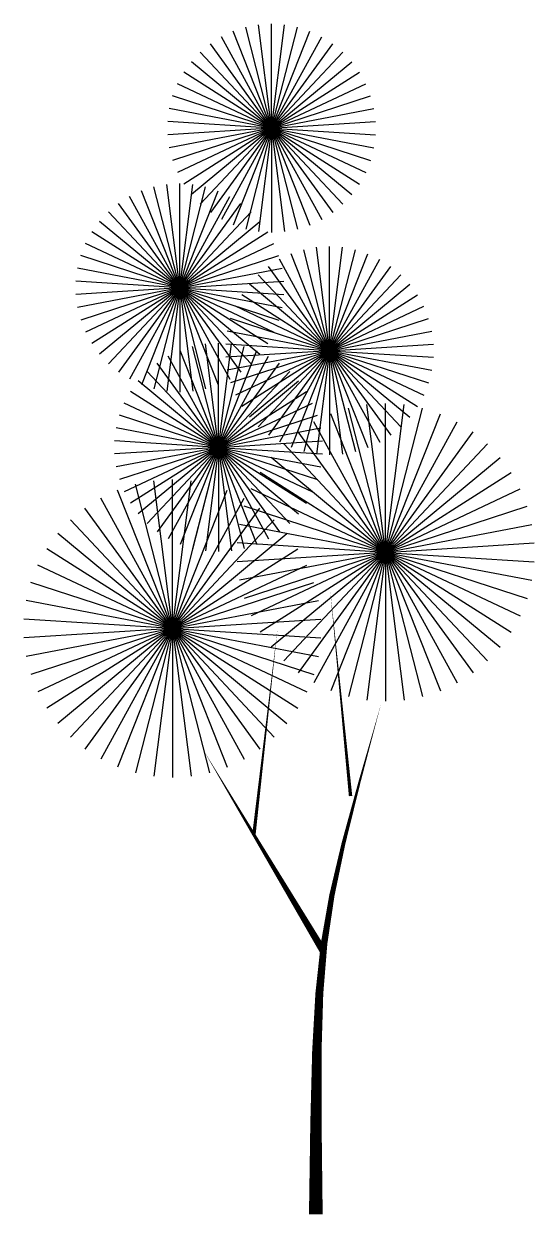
# Model space of a CAD drawing. Extents: x -8420 to -6208, y -21223 to -16041.
import ezdxf

# ---------------------------------------------------------------- set-up
doc = ezdxf.new("R2010")
doc.units = 0
doc.layers.get('0').update_dxf_attribs({"linetype": 'CONTINUOUS'})

# ---------------------------------------------------------------- blocks, each defined once
blk = doc.blocks.new('LEAVEGROUP')
at = {"color": 74}
for q in [(-250.5, 975.8), (-126.3, 999.5), (0, 1007.4), (126.3, 999.5), (250.5, 975.8), (-370.9, 936.7), (370.9, 936.7), (-592.1, 815), (-485.3, 882.8), (485.3, 882.8), (592.1, 815), (-689.6, 734.4), (689.6, 734.4), (-776.2, 642.1), (776.2, 642.1), (-850.6, 539.8), (850.6, 539.8), (-911.5, 428.9), (911.5, 428.9), (-958.1, 311.3), (958.1, 311.3), (-989.6, 188.8), (989.6, 188.8), (-1005.4, 63.3), (-1005.4, -63.3), (-989.6, -188.8), (-958.1, -311.3), (-911.5, -428.9), (-850.6, -539.8), (-776.2, -642.1), (-689.6, -734.4), (-592.1, -815), (-485.3, -882.8), (-370.9, -936.7), (-250.5, -975.8), (-126.3, -999.5), (1005.4, 63.3), (1005.4, -63.3), (989.6, -188.8), (958.1, -311.3), (911.5, -428.9), (850.6, -539.8), (776.2, -642.1), (689.6, -734.4), (592.1, -815), (485.3, -882.8), (370.9, -936.7), (250.5, -975.8), (126.3, -999.5), (0, -1007.4)]:
    blk.add_line((0, 0), q, dxfattribs=at)

msp = doc.modelspace()

# ---------------------------------------------------------------- linework, layer by layer
at = {"color": 0}
for points in [[(-7003.7, -19383.4, 14.8, 0, 0), (-7092.2, -18488.9, 0, 0, 0)], [(-7422.7, -19550.9, 14.8, 0, 0), (-7320.3, -18657.9, 0, 0, 0)], [(-6870.8, -18981.7, 0, 9.27, 0), (-6964.1, -19319.3, 9.27, 16.6, 0), (-7034.3, -19588.1, 16.6, 22.8, 0), (-7084.7, -19813.9, 22.8, 28.3, 0), (-7118.5, -20022.2, 28.3, 34.1, 0), (-7139.1, -20238.7, 34.1, 40.7, 0), (-7149.8, -20489, 40.7, 48.9, 0), (-7153.7, -20798.8, 48.9, 59.4, 0), (-7154.3, -21193.7, 59.4, 59.4, 0)], [(-7121.6, -20055.1, 31.7, 0, 0), (-7644.1, -19180.2, 0, 0, 0)]]:
    msp.add_lwpolyline(points, format="xyseb", dxfattribs=at)

# ---------------------------------------------------------------- block references
at = {"color": 0, "zscale": 0.6400000000000001}
for p, xscale, yscale in [((-7346, -16492.1), 0.4480000000004657, 0.4479999999998836), ((-7744.1, -17183.1), 0.4480000000004657, 0.4479999999998836), ((-7094.6, -17455.3), 0.4480000000004657, 0.4479999999998836), ((-7576.5, -17874.1), 0.448, 0.448), ((-6851.7, -18328.4), 0.6400000000000001, 0.6400000000000001), ((-7776.1, -18658.2), 0.6400000000000001, 0.6400000000000001)]:
    msp.add_blockref('LEAVEGROUP', p, dxfattribs=dict(at, xscale=xscale, yscale=yscale))

doc.saveas('drawing.dxf')
